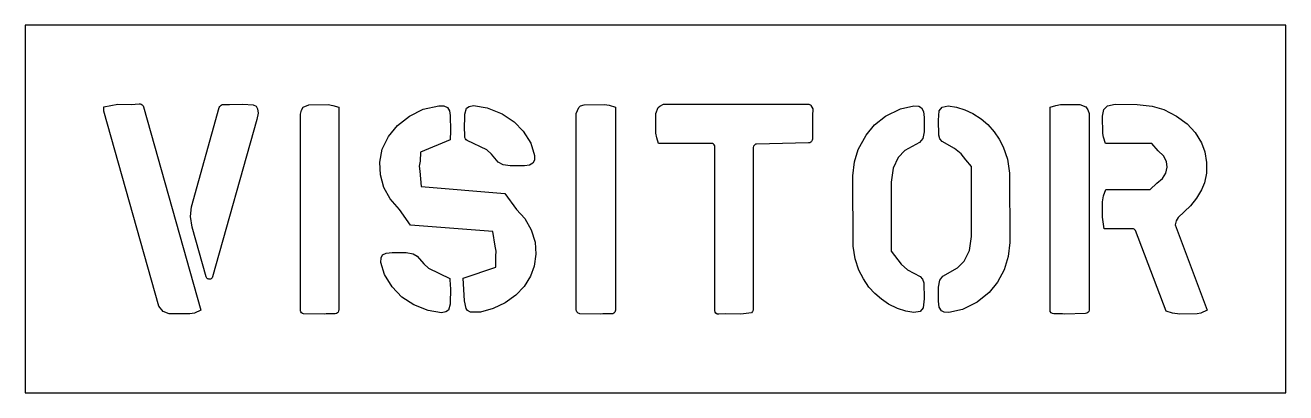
# Model space of a CAD drawing. Header units: inches. Extents: x 0 to 48, y 0 to 14.
import ezdxf

# ---------------------------------------------------------------- set-up
doc = ezdxf.new("R2010")
doc.units = ezdxf.units.IN
doc.header["$MEASUREMENT"] = 0
doc.layers.add('CUT', color=1, linetype='Continuous')

msp = doc.modelspace()

# ---------------------------------------------------------------- linework, layer by layer
at = {"layer": 'CUT'}
for points in [[(0, 0), (48, 0), (48, 14), (0, 14)], [(3.525, 10.992), (4.029, 10.985), (4.339, 11.011), (4.379, 11.008), (4.421, 10.993), (4.458, 10.968), (4.487, 10.934), (4.506, 10.893), (6.686, 3.142), (6.445, 3.037), (6.266, 3.001), (5.485, 3.01), (5.25, 3.101), (5.087, 3.304), (3, 10.723), (3, 10.885)], [(7.406, 10.903), (7.43, 10.934), (7.461, 10.958), (7.498, 10.975), (7.537, 10.981), (7.785, 10.978), (8.29, 10.994), (8.679, 10.965), (8.789, 10.912), (8.851, 10.817), (8.865, 10.648), (8.823, 10.412), (7.135, 4.421), (7.114, 4.378), (7.077, 4.345), (7.052, 4.333), (7.024, 4.327), (6.995, 4.327), (6.968, 4.334), (6.942, 4.346), (6.92, 4.364), (6.903, 4.386), (6.89, 4.412), (6.356, 6.314), (6.288, 6.719), (6.337, 7.084), (7.388, 10.863)], [(11.804, 3.005), (11.461, 3.004), (11.38, 2.994), (10.593, 3.012), (10.557, 3.026), (10.526, 3.048), (10.5, 3.081), (10.486, 3.117), (10.481, 3.148), (10.48, 3.458), (10.477, 3.482), (10.477, 10.615), (10.519, 10.759), (10.585, 10.873), (10.797, 10.973), (11.532, 10.984), (11.715, 10.947), (11.939, 10.878), (11.939, 3.15), (11.935, 3.118), (11.918, 3.075), (11.888, 3.04), (11.849, 3.015)], [(14.255, 6.982), (13.896, 7.381), (13.66, 7.819), (13.524, 8.296), (13.499, 8.786), (13.597, 9.273), (13.832, 9.759), (14.172, 10.181), (14.63, 10.542), (15.156, 10.797), (15.754, 10.935), (15.939, 10.93), (16.081, 10.87), (16.159, 10.739), (16.186, 10.556), (16.188, 9.977), (16.181, 9.628), (15.058, 9.161), (15.036, 8.826), (15.002, 8.635), (15.029, 8.443), (15.077, 7.858), (18.264, 7.585), (18.713, 6.979), (19.024, 6.643), (19.272, 6.211), (19.415, 5.734), (19.441, 5.278), (19.378, 4.828), (19.236, 4.44), (18.994, 4.052), (18.68, 3.717), (18.275, 3.424), (17.824, 3.207), (17.342, 3.077), (16.957, 3.077), (16.844, 3.135), (16.786, 3.209), (16.729, 3.497), (16.671, 4.37), (17.914, 4.784), (17.915, 5.201), (17.937, 5.392), (17.899, 5.582), (17.81, 6.148), (14.671, 6.389)], [(18.967, 9.96), (19.256, 9.502), (19.396, 9.036), (19.391, 8.859), (19.335, 8.75), (19.197, 8.671), (19.009, 8.643), (18.468, 8.641), (18.197, 8.68), (18.011, 8.79), (17.757, 9.089), (17.573, 9.25), (16.834, 9.606), (16.794, 9.634), (16.762, 9.675), (16.745, 9.725), (16.74, 9.927), (16.729, 9.995), (16.735, 10.614), (16.805, 10.838), (16.899, 10.909), (17.068, 10.938), (17.586, 10.856), (18.167, 10.622), (18.619, 10.321)], [(21.911, 2.994), (21.123, 3.012), (21.092, 3.016), (21.055, 3.031), (21.024, 3.054), (21.001, 3.085), (20.986, 3.122), (20.982, 3.153), (20.981, 3.473), (20.978, 3.498), (20.978, 10.632), (21.077, 10.86), (21.15, 10.923), (21.282, 10.97), (22.058, 10.985), (22.242, 10.949), (22.473, 10.882), (22.473, 3.15), (22.469, 3.114), (22.45, 3.071), (22.419, 3.036), (22.379, 3.013), (22.337, 3.003), (21.992, 3.004)], [(29.809, 10.994), (29.837, 10.992), (29.868, 10.982), (29.896, 10.965), (29.92, 10.943), (29.99, 10.814), (29.976, 10.544), (29.973, 9.917), (29.976, 9.66), (29.97, 9.624), (29.958, 9.594), (29.94, 9.566), (29.916, 9.544), (29.877, 9.523), (29.83, 9.515), (27.851, 9.474), (27.814, 9.466), (27.782, 9.449), (27.755, 9.424), (27.735, 9.392), (27.723, 9.337), (27.721, 3.142), (27.699, 3.09), (27.659, 3.05), (27.251, 2.998), (26.683, 3.003), (26.406, 2.989), (26.405, 2.989), (26.35, 3), (26.303, 3.031), (26.274, 3.075), (26.261, 3.13), (26.261, 9.363), (26.255, 9.403), (26.238, 9.439), (26.209, 9.471), (26.174, 9.491), (26.131, 9.5), (24.12, 9.5), (24.049, 9.713), (24.012, 9.893), (24.016, 10.632), (24.098, 10.86), (24.171, 10.922), (24.302, 10.994)], [(34.021, 10.914), (34.129, 10.852), (34.205, 10.711), (34.233, 10.482), (34.23, 9.942), (34.179, 9.685), (34.048, 9.531), (33.495, 9.224), (33.241, 8.956), (33.049, 8.552), (32.974, 8.023), (32.974, 5.391), (33.35, 4.897), (33.601, 4.686), (34.081, 4.43), (34.167, 4.327), (34.213, 4.192), (34.235, 3.579), (34.192, 3.237), (34.076, 3.095), (33.84, 3.055), (33.526, 3.106), (33.214, 3.21), (32.878, 3.375), (32.601, 3.561), (32.347, 3.779), (32.124, 4.027), (31.916, 4.34), (31.743, 4.672), (31.597, 5.099), (31.523, 5.581), (31.516, 8.266), (31.576, 8.795), (31.722, 9.265), (32.019, 9.813), (32.336, 10.2), (32.764, 10.533), (33.323, 10.813), (33.842, 10.931)], [(34.821, 4.29), (34.946, 4.447), (35.498, 4.753), (35.755, 5.018), (35.951, 5.421), (36.031, 5.949), (36.031, 8.615), (35.816, 8.873), (35.638, 9.099), (35.386, 9.309), (34.912, 9.567), (34.831, 9.674), (34.789, 9.812), (34.77, 10.386), (34.806, 10.733), (34.915, 10.883), (35.146, 10.932), (35.462, 10.884), (35.777, 10.78), (36.079, 10.636), (36.395, 10.432), (36.65, 10.217), (36.902, 9.937), (37.09, 9.661), (37.242, 9.363), (37.404, 8.893), (37.483, 8.37), (37.488, 5.725), (37.43, 5.195), (37.273, 4.685), (37.02, 4.208), (36.701, 3.822), (36.247, 3.454), (35.687, 3.174), (35.173, 3.055), (34.994, 3.07), (34.884, 3.127), (34.803, 3.263), (34.773, 3.489), (34.774, 4.029)], [(40.514, 3.471), (40.512, 3.152), (40.496, 3.1), (40.464, 3.057), (40.422, 3.028), (40.371, 3.014), (39.569, 2.995), (39.494, 3.004), (39.168, 3.004), (39.115, 3.014), (39.067, 3.044), (39.034, 3.091), (39.022, 3.146), (39.022, 10.873), (39.241, 10.945), (39.423, 10.984), (40.162, 10.976), (40.387, 10.886), (40.462, 10.778), (40.517, 10.637), (40.517, 3.493)], [(43.347, 9.022), (43.145, 9.219), (42.899, 9.5), (41.136, 9.5), (41.065, 9.73), (41.031, 9.874), (41.022, 10.532), (41.075, 10.789), (41.209, 10.929), (41.502, 10.989), (42.335, 10.981), (42.91, 10.911), (43.351, 10.787), (43.835, 10.542), (44.239, 10.247), (44.554, 9.914), (44.794, 9.524), (44.922, 9.174), (44.987, 8.77), (44.979, 8.361), (44.902, 8.001), (44.793, 7.733), (44.603, 7.409), (44.368, 7.117), (43.898, 6.67), (43.83, 6.547), (43.784, 6.398), (45, 3.143), (44.763, 3.03), (44.625, 3.003), (43.966, 2.995), (43.691, 3.028), (43.443, 3.108), (42.279, 6.177), (42.253, 6.207), (42.228, 6.226), (42.196, 6.24), (42.162, 6.246), (41.078, 6.246), (41.023, 6.689), (41.021, 7.27), (41.056, 7.496), (41.143, 7.74), (42.837, 7.74), (43.09, 7.982), (43.305, 8.167), (43.433, 8.365), (43.486, 8.588), (43.456, 8.815)], [(13.604, 5.25), (13.74, 5.321), (13.968, 5.346), (14.509, 5.344), (14.775, 5.297), (14.926, 5.203), (15.178, 4.907), (15.362, 4.745), (16.174, 4.347), (16.179, 4.069), (16.189, 3.999), (16.183, 3.38), (16.115, 3.153), (16.022, 3.08), (15.856, 3.049), (15.343, 3.135), (14.8, 3.348), (14.346, 3.648), (13.967, 4.037), (13.683, 4.5), (13.541, 4.968), (13.548, 5.145)]]:
    msp.add_lwpolyline(points, close=True, dxfattribs=at)

doc.saveas('drawing.dxf')
